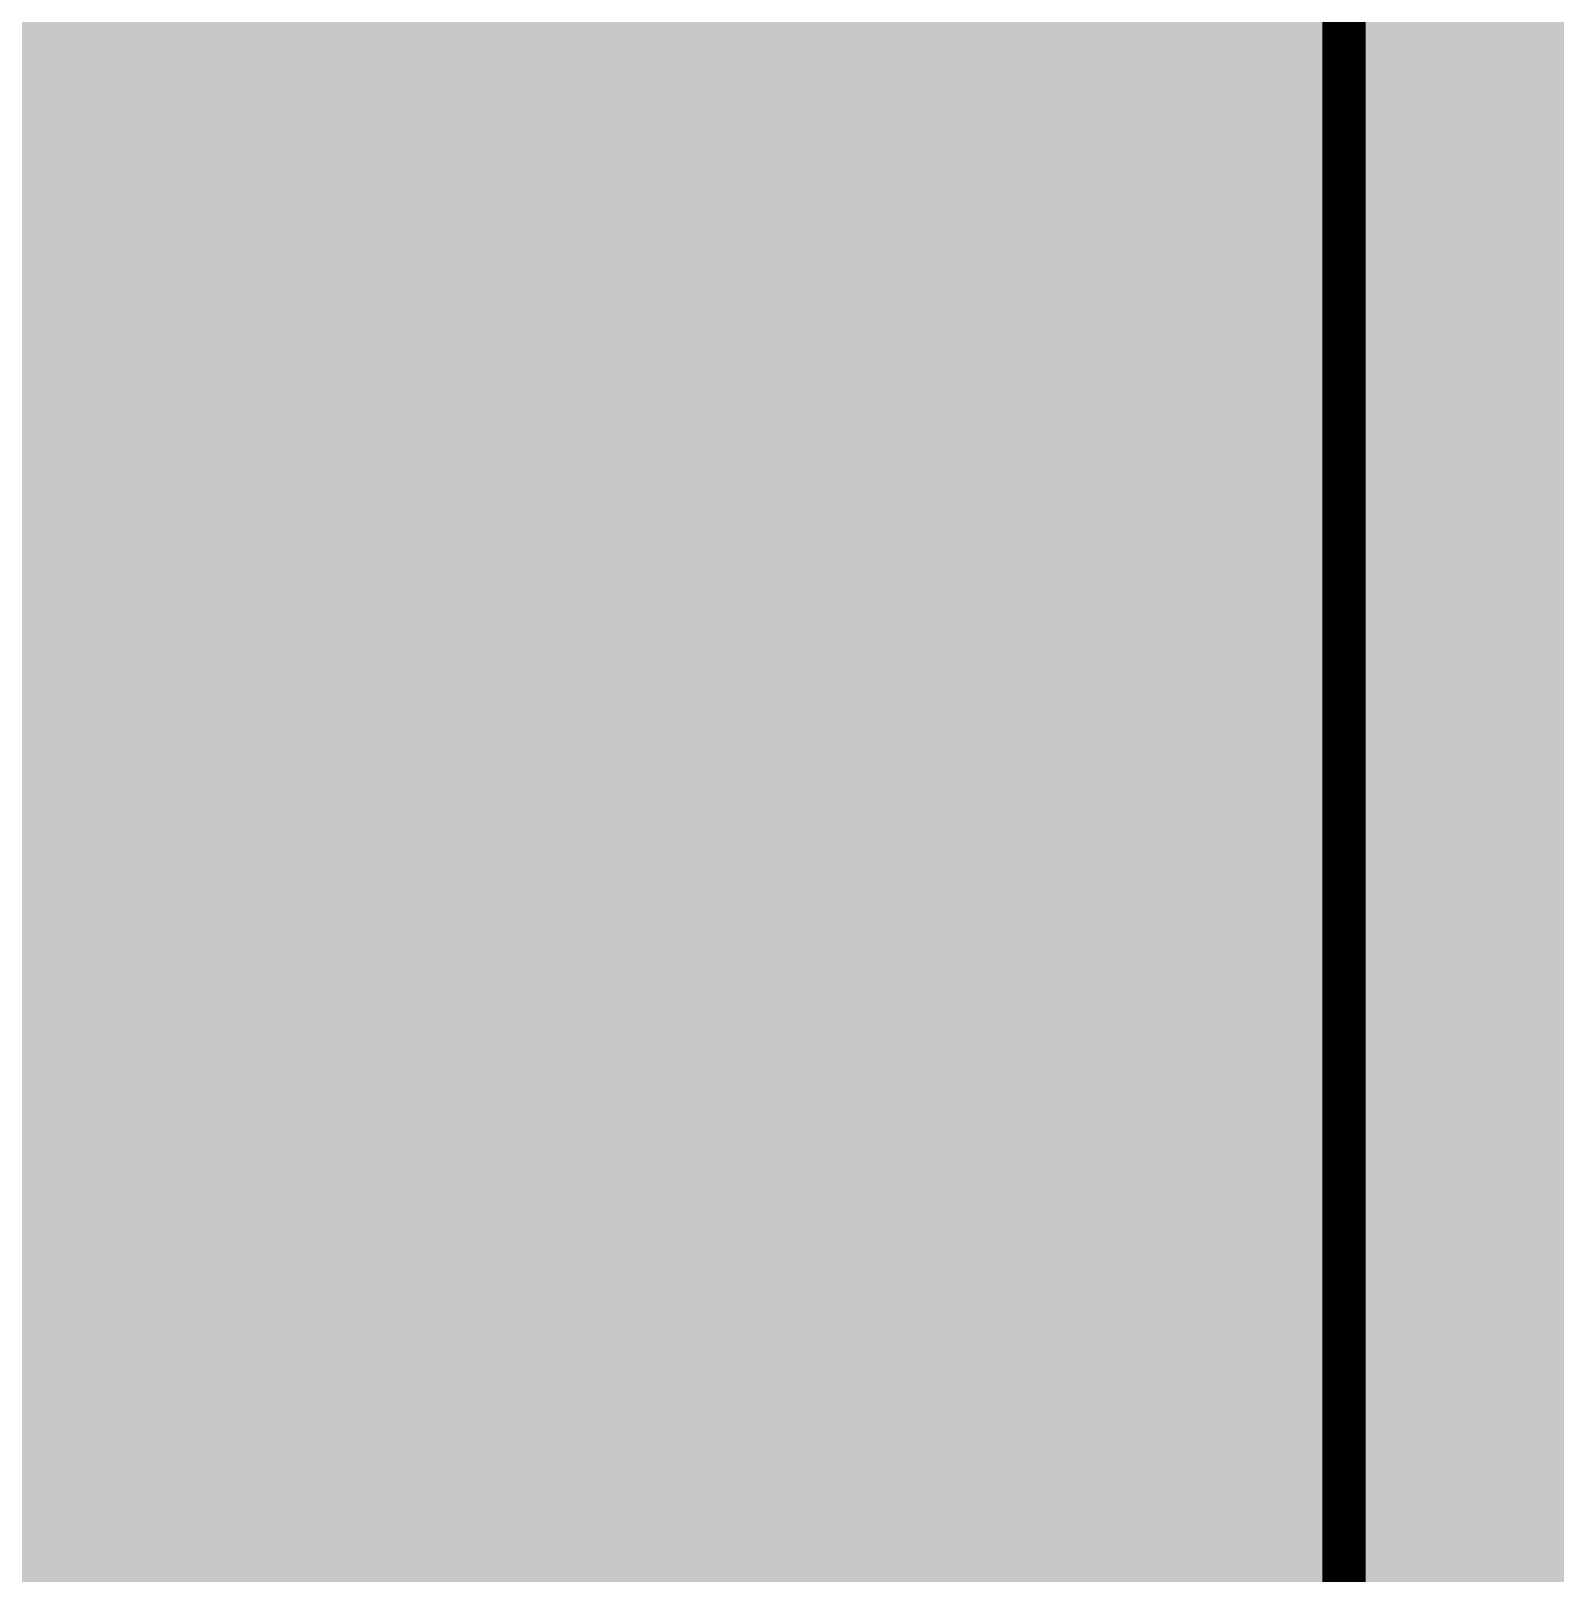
# Model space of a CAD drawing. Header units: millimetres. Extents: x 0 to 59560, y 0 to 21447.
# Drawn here: x 34195 to 35597, y 9885 to 11304 of the extents above; entities that cross this region are included whole.
import ezdxf

# ---------------------------------------------------------------- set-up
doc = ezdxf.new("R2010")
doc.units = ezdxf.units.MM
doc.header["$LTSCALE"] = 150
doc.linetypes.add('DASHED', pattern=[0.75, 0.5, -0.25])
doc.layers.add('ad-Primary Roof', color=5, linetype='Continuous', true_color=0x0000ff)

# ---------------------------------------------------------------- blocks, each defined once
blk = doc.blocks.new('zw$BA31')
at = {"layer": 'ad-Primary Roof', "linetype": 'DASHED', "ltscale": 2, "const_width": 40}
blk.add_lwpolyline([(-15525, -5560), (-15525, -8330)], dxfattribs=at)

msp = doc.modelspace()

# ---------------------------------------------------------------- hatches: boundary and pattern name
at = {"transparency": 33554559}
h = msp.add_hatch(color=256, dxfattribs=at)
h.dxf.hatch_style = 1
h.set_gradient(color1=(153, 204, 0), color2=(63, 127, 0), tint=1, name='INVSPHERICAL')
h.paths.add_polyline_path([(36002.6, 8582.3), (32752.6, 8582.3), (32752.6, 12552.3), (36002.6, 12552.3)])
h = msp.add_hatch(dxfattribs=at)
h.set_pattern_fill('GRASS', color=74)
h.set_pattern_definition([(90, (-1077932.94, 678727.299), (-17.96051224, 17.96051224), [4.7625, -31.1585245]), (45, (-1077932.94, 678727.3), (-17.96051224, 17.96051224), [4.7625, -20.6375]), (135, (-1077932.94, 678727.3), (-17.96051224, -17.96051224), [4.7625, -20.6375])])
h.paths.add_polyline_path([(36002.6, 8582.3), (32752.6, 8582.3), (32752.6, 12552.3), (36002.6, 12552.3)])

# ---------------------------------------------------------------- block references
msp.add_blockref('zw$BA31', (50927.6, 17512.3))

doc.saveas('drawing.dxf')
